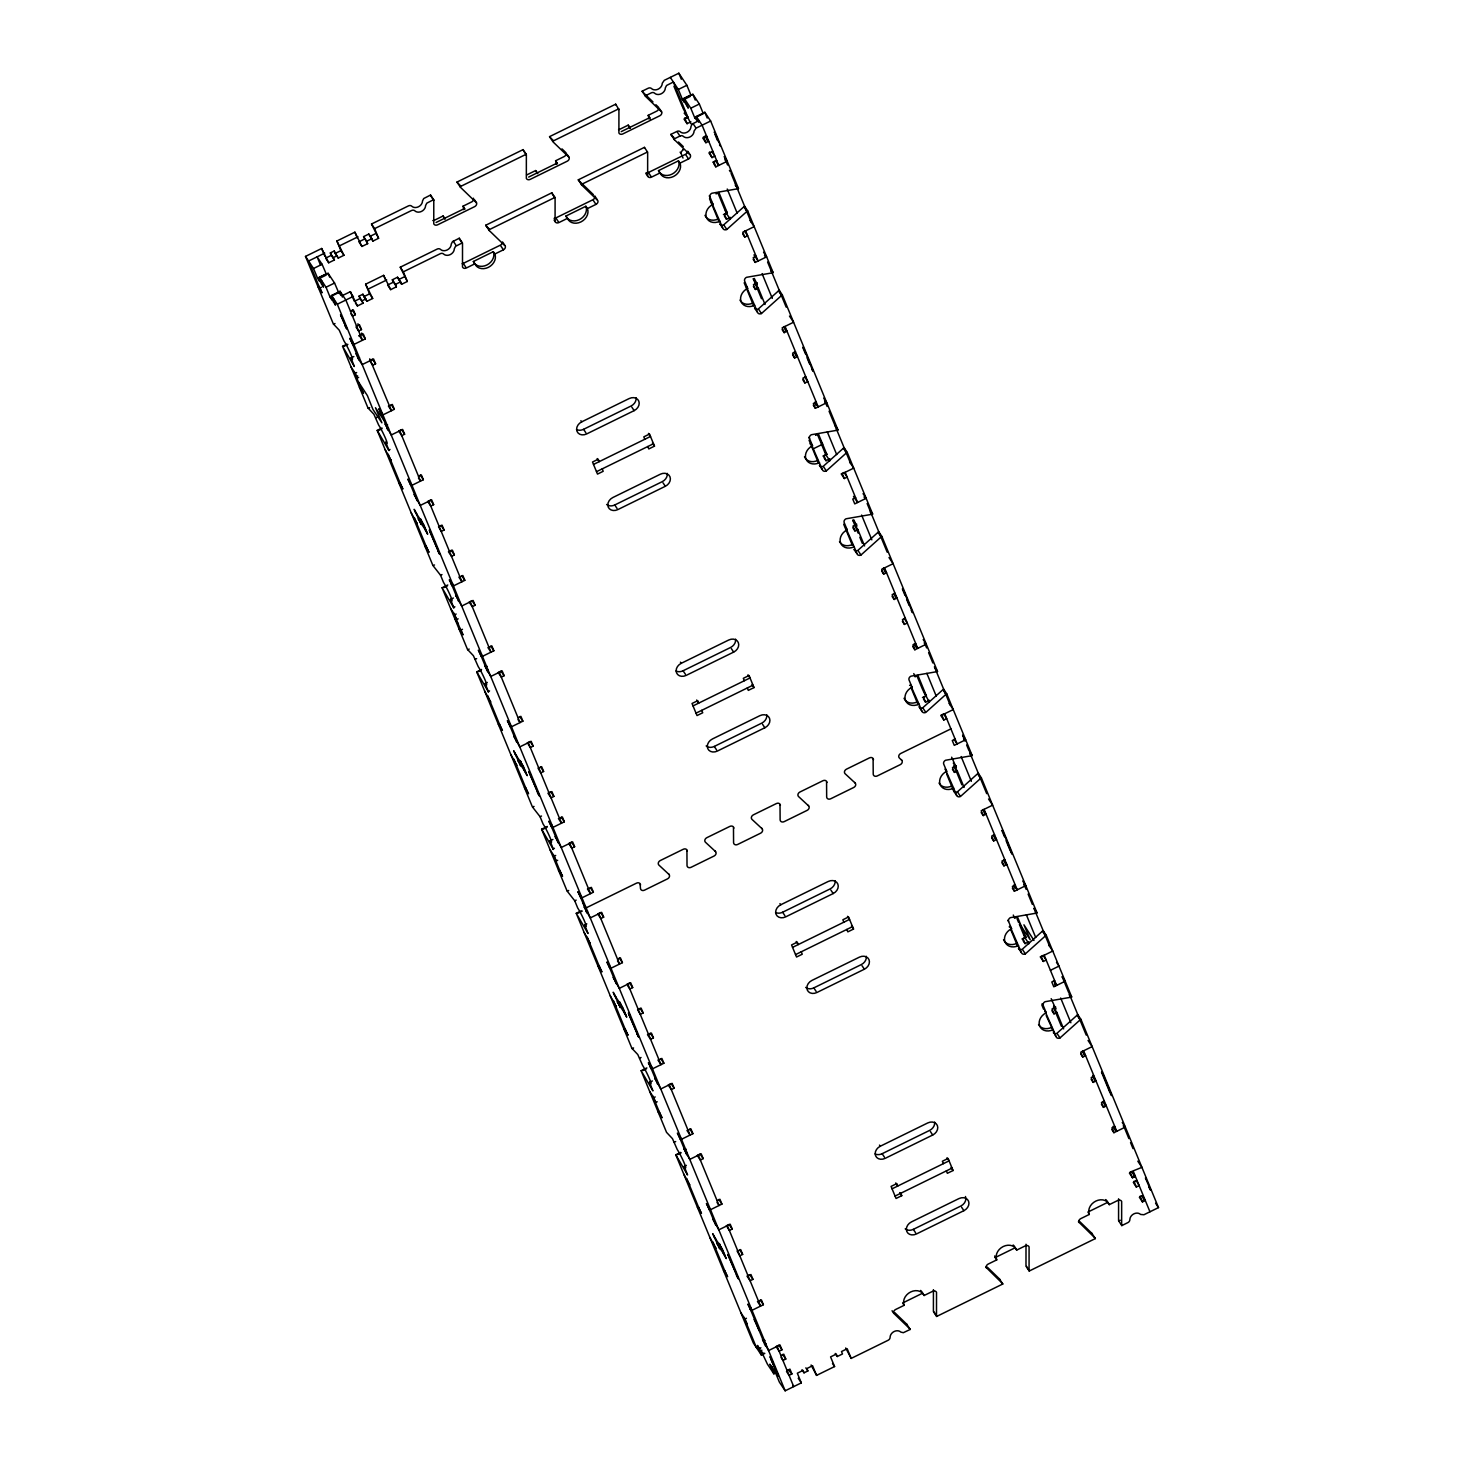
<?xml version="1.0" encoding="UTF-8"?>
<svg xmlns="http://www.w3.org/2000/svg" width="1464" height="1464" viewBox="0 0 1464 1464"><rect width="100%" height="100%" fill="white"/><g stroke="black" fill="none" stroke-linecap="round" stroke-linejoin="round"><path stroke-width="1.5" d="M359.394 242.603L361.956 246.446L367.665 243.665L363.584 236.619L368.818 234.057L372.881 241.084L378.59 238.303L371.527 224.01L408.401 205.912A3.184 2.599 -33.6 0 1 411.75 206.204A6.368 5.197 -33.6 0 0 418.466 206.79A6.368 5.197 -33.6 0 0 422.51 200.934L423.737 198.518L430.544 195.041L433.618 199.671A3.184 2.599 -33.6 0 1 433.783 200.422L433.765 223.791A3.184 2.599 -33.6 0 0 437.608 224.815L474.665 206.625A3.184 2.599 -33.6 0 0 476.514 202.819L474.464 199.726M699.023 120.579L692.216 124.037L690.99 126.453A6.368 5.197 -33.6 0 1 686.927 132.309A6.368 5.197 -33.6 0 1 680.229 131.742A3.184 2.599 -33.6 0 0 676.88 131.449L670.878 134.395L674.355 139.647L690.386 155.147A3.184 2.599 -33.6 0 1 688.538 158.954L679.991 163.145A11.163 9.077 -33.6 0 1 673.495 176.504A11.163 9.077 -33.6 0 1 660.044 172.935L651.48 177.144A3.184 2.599 -33.6 0 1 647.637 176.119L647.655 152.75A3.184 2.599 -33.6 0 0 647.491 152L644.416 147.37L578.298 179.816L581.775 185.086L597.824 200.568A3.184 2.599 -33.6 0 1 595.958 204.393L587.412 208.583A11.163 9.077 -33.6 0 1 580.915 221.924A11.163 9.077 -33.6 0 1 567.465 218.374L558.919 222.565A3.184 2.599 -33.6 0 1 555.076 221.558L555.094 198.189A3.184 2.599 -33.6 0 0 554.929 197.439L551.837 192.809L485.719 225.255L489.214 230.507L505.245 246.007A3.184 2.599 -33.6 0 1 503.396 249.813L494.832 254.004A11.163 9.077 -33.6 0 1 488.354 267.363A11.163 9.077 -33.6 0 1 474.885 263.795L466.339 268.003A3.184 2.599 -33.6 0 1 462.496 266.979L462.514 243.61A3.184 2.599 -33.6 0 0 462.35 242.859L459.275 238.229L452.468 241.706L451.241 244.104A6.368 5.197 -33.6 0 1 447.197 249.96A6.368 5.197 -33.6 0 1 440.481 249.392A3.184 2.599 -33.6 0 0 437.132 249.1L400.258 267.198L407.321 281.472L401.612 284.272L397.531 277.227L392.315 279.807L396.396 286.834L390.687 289.634L387.612 285.004L393.304 282.223M460.611 185.8L457.409 182.689A3.203 2.599 -33.6 0 1 456.988 182.067L523.106 149.621L526.198 154.251A3.184 2.599 -33.6 0 1 526.363 155.001L526.345 178.37A3.184 2.599 -33.6 0 0 530.188 179.377L567.227 161.205A3.184 2.599 -33.6 0 0 569.093 157.38L567.044 154.306M618.924 109.562L615.685 104.182L549.567 136.628L552.642 141.258L618.76 108.812A3.184 2.599 -33.6 0 1 618.924 109.562L618.906 132.931A3.184 2.599 -33.6 0 0 622.749 133.956L659.807 115.766A3.184 2.599 -33.6 0 0 661.655 111.959L659.605 108.867M933.428 1289.656L933.41 1311.085A3.203 2.599 -33.6 0 0 933.574 1311.836L936.667 1316.447L1002.785 1284.001A3.184 2.599 -33.6 0 0 1002.364 1283.379L985.821 1267.11M936.667 1316.447A3.203 2.599 -33.6 0 1 936.503 1315.715L936.521 1292.328A3.184 2.599 -33.6 0 0 932.659 1291.321L924.113 1295.512A11.163 9.077 -33.6 0 0 910.663 1291.962A11.163 9.077 -33.6 0 0 904.166 1305.302L895.62 1309.493A3.184 2.599 -33.6 0 0 893.772 1313.318L909.803 1328.8A3.184 2.599 -33.6 0 1 910.205 1329.44L903.325 1332.697L900.836 1332.094A6.368 5.197 -33.6 0 0 894.138 1331.508A6.368 5.197 -33.6 0 0 890.094 1337.364A3.184 2.599 -33.6 0 1 888.081 1340.292L851.188 1358.409L845.716 1347.978M1026.008 1244.235L1025.989 1265.646A3.203 2.599 -33.6 0 0 1026.154 1266.397L1029.229 1271.026L1095.346 1238.581A3.184 2.599 -33.6 0 0 1094.944 1237.94L1078.401 1221.69M1029.229 1271.026A3.203 2.599 -33.6 0 1 1029.064 1270.276L1029.082 1246.907A3.184 2.599 -33.6 0 0 1025.239 1245.882L1016.693 1250.091A11.163 9.077 -33.6 0 0 1003.224 1246.523A11.163 9.077 -33.6 0 0 996.746 1259.882L988.2 1264.072A3.184 2.599 -33.6 0 0 986.333 1267.879M1118.588 1198.796L1118.569 1220.226A3.203 2.599 -33.6 0 0 1118.734 1220.976L1121.808 1225.606L1127.811 1222.641A3.184 2.599 -33.6 0 0 1129.696 1220.555L1130.116 1218.048A6.368 5.197 -33.6 0 1 1134.765 1213.491A6.368 5.197 -33.6 0 1 1140.584 1214.443L1143.933 1214.736L1158.5 1207.599L1080.926 1019.365L1077.833 1014.753A3.184 2.599 -33.6 0 0 1077.065 1015.247L1056.935 1033.31A3.184 2.599 -33.6 0 1 1053.33 1032.706M668.591 873.843L668.975 874.411A3.184 2.599 -33.6 0 1 667.529 878.858L644.489 890.167A3.184 2.599 -33.6 0 1 640.482 888.41L640.152 884.494M715.146 851.005L715.53 851.572A3.184 2.599 -33.6 0 1 714.084 856.019L691.045 867.328A3.184 2.599 -33.6 0 1 687.019 865.553L686.927 850.438M761.683 828.148L762.067 828.734A3.184 2.599 -33.6 0 1 760.621 833.181L737.582 844.49A3.184 2.599 -33.6 0 1 733.574 842.715L733.482 827.599M808.238 805.31L808.622 805.895A3.184 2.599 -33.6 0 1 807.176 810.342L784.137 821.652A3.184 2.599 -33.6 0 1 780.129 819.877L780.019 804.743M854.793 782.471L855.177 783.039A3.184 2.599 -33.6 0 1 853.713 787.486L830.674 798.795A3.184 2.599 -33.6 0 1 826.666 797.038L826.574 781.904M901.33 759.633L901.714 760.2A3.184 2.599 -33.6 0 1 900.269 764.647L877.229 775.957A3.184 2.599 -33.6 0 1 873.221 774.182L873.111 759.066M754.747 308.318A3.184 2.599 -33.6 0 0 758.37 308.922L778.5 290.86A3.184 2.599 -33.6 0 1 779.269 290.366L782.343 294.978A3.184 2.599 -33.6 0 0 781.575 295.49L761.445 313.534A3.184 2.599 -33.6 0 1 757.602 312.527L754.619 305.281A11.163 9.077 -33.6 0 1 741.15 301.73A11.163 9.077 -33.6 0 1 747.647 288.39L744.664 281.143A3.184 2.599 -33.6 0 1 746.512 277.318L772.26 272.871A3.203 2.599 -33.6 0 0 773.12 272.578L747.701 210.907L744.627 206.296A3.184 2.599 -33.6 0 0 743.84 206.79L723.71 224.852A3.184 2.599 -33.6 0 1 720.874 224.925M712.327 204.1L722.942 228.457A3.184 2.599 -33.6 0 0 726.803 229.464L746.933 211.42A3.184 2.599 -33.6 0 1 747.701 210.907M854.281 549.787A3.184 2.599 -33.6 0 0 857.886 550.373L878.016 532.329A3.184 2.599 -33.6 0 1 878.803 531.816L881.877 536.446A3.184 2.599 -33.6 0 0 881.108 536.959L860.978 555.002A3.184 2.599 -33.6 0 1 857.117 553.996L854.134 546.749A11.163 9.077 -33.6 0 1 840.684 543.181A11.163 9.077 -33.6 0 1 847.18 529.84L844.179 522.593A3.184 2.599 -33.6 0 1 846.046 518.787L871.775 514.34A3.203 2.599 -33.6 0 0 872.636 514.029L847.217 452.376L844.142 447.746A3.184 2.599 -33.6 0 0 843.374 448.258L823.244 466.302A3.184 2.599 -33.6 0 1 819.401 465.296L822.091 469.34M811.843 445.568L822.475 469.926A3.184 2.599 -33.6 0 0 826.318 470.932L846.448 452.87A3.184 2.599 -33.6 0 1 847.217 452.376M918.916 706.746A3.184 2.599 -33.6 0 0 922.759 707.771L942.889 689.709A3.203 2.617 -33.6 0 1 943.676 689.215L946.751 693.845L972.151 755.497A3.203 2.617 -33.6 0 1 971.309 755.79L945.561 760.255A3.184 2.599 -33.6 0 0 943.713 764.062L946.696 771.308A11.163 9.077 -33.6 0 0 940.199 784.649A11.163 9.077 -33.6 0 0 953.668 788.199L956.651 795.446A3.184 2.599 -33.6 0 0 960.494 796.471L980.624 778.409A3.184 2.599 -33.6 0 1 981.392 777.915L978.318 773.285A3.184 2.599 -33.6 0 0 977.549 773.779L957.419 791.841A3.184 2.599 -33.6 0 1 953.796 791.237M946.751 693.845A3.203 2.617 -33.6 0 0 945.964 694.339L925.834 712.401A3.184 2.599 -33.6 0 1 921.991 711.376L920.069 708.485M1080.926 1019.365A3.184 2.599 -33.6 0 0 1080.139 1019.877L1060.009 1037.921A3.184 2.599 -33.6 0 1 1056.166 1036.915L1053.183 1029.668A11.163 9.077 -33.6 0 1 1039.733 1026.118A11.163 9.077 -33.6 0 1 1046.211 1012.759L1043.228 1005.53A3.184 2.599 -33.6 0 1 1045.095 1001.705L1070.824 997.259A3.203 2.599 -33.6 0 0 1071.685 996.966L1046.266 935.295L1043.191 930.683A3.184 2.599 -33.6 0 0 1042.423 931.177L1022.293 949.239A3.184 2.599 -33.6 0 1 1018.45 948.215L1021.14 952.259M1009.154 926.858A11.163 9.077 -33.6 0 1 1010.032 926.383L1021.524 952.844A3.184 2.599 -33.6 0 0 1025.367 953.851L1045.497 935.807A3.184 2.599 -33.6 0 1 1046.266 935.295M463.612 209.645A11.163 9.077 -33.6 0 0 463.027 206.204L472.085 201.703A3.184 2.599 -33.6 0 0 473.439 198.189M382.012 428.019L377.2 430.379L389.003 450.583L385.654 442.018A11.163 1.043 63.9 0 0 385.764 438.962A11.163 1.043 63.9 0 0 378.682 425.127L373.887 414.239L367.976 407.962L342.558 346.309L354.343 366.512L350.994 357.948A11.163 1.043 63.9 0 0 351.104 354.892A11.163 1.043 63.9 0 0 344.04 341.057L339.227 330.169L333.316 323.892L305.5 256.401L321.659 248.477L328.705 262.77L334.414 259.97L330.333 252.924L334.176 251.039L338.257 258.085L343.948 255.285L336.885 241.011L354.892 232.172L361.956 246.446M652.962 101.913L642.55 91.848A3.203 2.599 -33.6 0 1 642.147 91.207L648.149 88.261A3.184 2.599 -33.6 0 1 651.498 88.554A6.368 5.197 -33.6 0 0 658.196 89.139A6.368 5.197 -33.6 0 0 662.259 83.265L664.272 80.337L678.838 73.2L686.872 85.278L690.862 94.94L682.297 99.131L678.326 89.469L670.292 77.391M324.733 253.107L308.575 261.031L321.019 291.226M339.977 245.623L357.985 236.802M371.527 224.01L374.601 228.64L411.494 210.542A3.184 2.599 -33.6 0 1 414.843 210.834A6.368 5.197 -33.6 0 0 421.541 211.402A6.368 5.197 -33.6 0 0 425.585 205.546L426.811 203.148L433.618 199.671M456.988 182.067L460.08 186.697L526.198 154.251M642.147 91.207L645.221 95.837L651.224 92.891A3.184 2.599 -33.6 0 1 654.573 93.184A6.368 5.197 -33.6 0 0 661.289 93.751A6.368 5.197 -33.6 0 0 665.333 87.895L666.559 85.479L673.367 82.021L687.952 117.431L684.603 118.072M334.414 259.97L331.34 255.34L325.63 258.14L328.705 262.77M334.176 251.039L335.165 253.455L340.874 250.655L343.948 255.285M358.881 241.835L364.573 239.035M369.806 236.473L375.498 233.673M333.408 257.554L337.251 255.669M363.584 236.619L366.659 241.249L371.893 238.669L372.881 241.084M305.5 256.401L313.534 268.498L322.08 264.289L326.582 274.72M678.326 89.469L686.872 85.278M445.056 218.758A11.163 9.077 -33.6 0 1 443.08 215.995L434.534 220.186A3.184 2.599 -33.6 0 1 432.813 220.552M537.636 173.319A11.163 9.077 -33.6 0 1 535.659 170.556L527.113 174.747A3.184 2.599 -33.6 0 1 526.564 174.966M556.192 164.224A11.163 9.077 -33.6 0 0 555.606 160.766L564.152 156.575A3.184 2.599 -33.6 0 0 566.001 152.768L561.993 148.889M630.215 127.899A11.163 9.077 -33.6 0 1 628.221 125.135L619.675 129.326A3.184 2.599 -33.6 0 1 618.558 129.674M648.753 118.785A11.163 9.077 -33.6 0 0 648.186 115.345L656.732 111.136A3.184 2.599 -33.6 0 0 658.708 107.787M313.534 268.498L317.523 278.142L326.069 273.951M325.703 275.323L318.585 278.819L323.507 287.145L319.518 277.483L328.082 273.292L334.561 283.046L339.044 293.459M684.31 98.472L692.856 94.282L699.334 104.017L703.324 113.68L694.778 117.87L690.788 108.226L684.31 98.472L688.281 108.135L683.359 99.808L690.203 96.441M436.071 222.491L464.564 208.51A11.163 9.077 -33.6 0 1 464.838 209.297M528.65 177.071L557.144 163.09A11.163 9.077 -33.6 0 1 557.418 163.858M621.212 131.632L649.723 117.651L648.186 115.345M320.451 281.655L321.879 280.942M321.458 284.053L322.885 283.357M319.024 286.395L320.049 287.932L321.476 287.237M319.518 277.483L326.014 287.237L334.561 283.046M690.788 108.226L699.334 104.017M684.164 113.167L687.952 117.431M687.824 117.175L684.017 119.041L687.092 123.671L690.898 121.805M332.474 296.863L331.047 297.558L335.476 305.134L331.505 295.49L340.051 291.281L345.852 300.029L362.45 340.27L359.375 335.64M698.676 122.262L696.278 116.461L704.824 112.271L710.644 121.018L738.46 188.508A3.203 2.599 -33.6 0 1 737.6 188.801L711.87 193.248A3.184 2.599 -33.6 0 0 710.003 197.073L713.005 204.301A11.163 9.077 -33.6 0 0 706.508 217.66A11.163 9.077 -33.6 0 0 719.959 221.21M326.014 287.237L329.986 296.899L338.532 292.69M332.438 299.644L333.847 298.949M342.777 295.399L350.39 291.665L357.436 305.958L363.145 303.158L359.064 296.112L362.907 294.227L366.988 301.273L372.68 298.473L365.616 284.199L383.623 275.36L390.687 289.634M333.426 302.06L334.853 301.364M331.505 295.49L337.306 304.219L353.465 296.295M368.708 288.811L386.716 279.972M400.258 267.198L403.332 271.828L440.225 253.73A3.184 2.599 -33.6 0 1 443.574 254.004A6.368 5.197 -33.6 0 0 450.272 254.59A6.368 5.197 -33.6 0 0 454.316 248.734L455.542 246.318L462.35 242.859M554.929 197.439L488.811 229.885A3.203 2.599 -33.6 0 0 489.214 230.507M647.491 152L581.373 184.446A3.203 2.599 -33.6 0 0 581.775 185.086M710.644 121.018L696.077 128.155L694.064 131.083A6.368 5.197 -33.6 0 1 690.02 136.939A6.368 5.197 -33.6 0 1 683.304 136.353A3.184 2.599 -33.6 0 0 679.955 136.06L673.952 139.025A3.203 2.599 -33.6 0 0 674.355 139.647M363.145 303.158L360.071 298.528L354.361 301.328L350.39 291.665M362.907 294.227L363.896 296.643L369.605 293.843L372.68 298.473M398.537 279.642L404.229 276.861M362.139 300.742L365.982 298.857M392.315 279.807L395.39 284.419L400.624 281.857L401.612 284.272M702.793 138.074L706.6 136.207M350.5 311.301L353.355 309.892L355.349 314.723L352.495 316.114L350.957 313.808M703.379 137.104L706.746 136.481L706.234 135.713M333.572 324.239L335 323.544M703.306 138.842L705.886 142.703L708.722 141.313L707.185 138.989M462.148 263.721A3.184 2.599 -33.6 0 0 463.265 263.374L500.304 245.183A3.184 2.599 -33.6 0 0 502.335 242.365M554.106 218.319A3.184 2.599 -33.6 0 0 555.844 217.935L592.883 199.763A3.184 2.599 -33.6 0 0 594.732 195.938L597.312 199.799M646.1 172.789A3.184 2.599 -33.6 0 0 648.406 172.514L685.463 154.324A3.184 2.599 -33.6 0 0 687.476 151.506M474.885 263.795L473.348 261.489L493.295 251.698L494.832 254.004M567.465 218.374L565.928 216.05L585.875 206.259L587.412 208.583M660.044 172.935L658.489 170.629L678.454 160.839L679.991 163.145M356.264 326.033L359.485 324.788L361.48 329.62L358.625 331.01L356.063 327.149M712.877 151.359L708.942 152.97L712.016 157.6L714.871 156.19L711.779 151.561M358.79 335.915L362.212 334.25L365.305 338.879L353.904 344.461L349.786 338.294L352.806 344.662L354.233 343.967M712.748 162.23L716.555 160.363M365.305 338.879L363.31 334.048L359.943 334.67M716.683 160.619L713.846 162.028L715.823 166.841L727.224 161.26L724.149 156.63M342.558 346.309L346.84 344.223M344.315 346.163L347.883 344.406M351.781 343.125L353.208 342.43M350.994 357.948L353.849 356.557M357.125 355.13L356.1 353.593L358.094 358.424L359.503 357.71M716.042 193.889L718.897 192.498L727.352 213.012L724.497 214.421L726.492 219.252L730.298 217.386M351.122 367.08L355.221 373.247L356.649 372.551M375.589 363.822L372.734 365.213L369.66 360.602L372.497 359.192L375.589 363.822L373.595 358.991L362.194 364.591L358.094 358.424M357.619 375.827L356.191 376.541L357.216 378.078L358.643 377.383M723.417 214.622L727.224 212.756M368.214 408.31L369.642 407.614M389.479 405.876L392.334 404.467L394.328 409.298L382.928 414.898L378.828 408.731L381.83 415.099M375.699 417.88L377.126 417.185M742.724 233.984L744.773 237.077L747.628 235.686L744.554 231.056M387.576 424.853L386.148 425.548L385.123 424.011L391.217 435.009L402.618 429.428L404.613 434.241L401.758 435.65L398.684 431.02L401.539 429.629L404.613 434.241M378.975 430.233L381.811 428.824M387.118 428.842L388.546 428.147M756.083 256.2L753.228 257.591L755.223 262.422L766.624 256.841L763.549 252.211M388.601 450.143L390.028 449.448M757.254 282.772L753.448 284.638L755.442 289.469L758.297 288.079L765.05 304.494M418.503 476.294L421.358 474.903L423.352 479.716L411.951 485.316L407.852 479.149L410.872 485.517M581.666 421.87L629.172 398.556A7.979 6.478 -33.6 0 1 638.78 401.099A7.979 6.478 -33.6 0 1 634.15 410.634L586.643 433.948A7.979 6.478 -33.6 0 1 577.036 431.404A7.979 6.478 -33.6 0 1 581.666 421.87L580.897 420.717M576.56 429.538A7.979 6.478 -33.6 0 0 583.569 429.318L631.076 406.004A7.979 6.478 -33.6 0 0 636.053 397.696M433.637 504.677L430.782 506.068L427.708 501.438L430.562 500.048L433.637 504.677L431.642 499.846L420.241 505.446L414.147 494.448L415.172 495.985M782.124 329.565L784.173 332.657L787.028 331.248L783.935 326.637L785.637 330.736M439.255 526.601L442.091 525.192L444.086 530.023L441.231 531.432L438.523 526.692M795.483 351.781L792.628 353.172L794.623 358.003L797.477 356.612L794.952 352.257M593.506 464.436L650.51 436.473L648.461 433.381M596.489 471.683L653.493 443.72M644.801 439.273L643.812 436.858L649.504 434.058L654.481 446.136L648.79 448.936L647.783 446.52M449.521 551.544L452.376 550.153L454.371 554.984L451.516 556.375L448.442 551.745L451.296 550.354L454.371 554.984M805.767 376.724L802.913 378.133L804.907 382.964L807.762 381.555L804.669 376.925M377.2 430.379L432.85 565.36L434.515 564.994M481.546 669.487L476.733 671.848L488.519 692.051L485.17 683.487A11.163 1.043 63.9 0 0 485.279 680.431A11.163 1.043 63.9 0 0 478.197 666.577L473.403 655.707L467.492 649.43L442.073 587.778L453.877 607.981L450.528 599.417A11.163 1.043 63.9 0 0 450.638 596.36A11.163 1.043 63.9 0 0 443.555 582.507L440.572 575.261L442 574.565M459.989 576.908L462.825 575.498L464.82 580.33L453.419 585.929L449.32 579.762L452.339 586.131M816.217 402.088L813.362 403.478L815.357 408.31L826.757 402.71L823.683 398.098M442.073 587.778L447.783 584.978M443.848 587.613L447.398 585.875M451.315 584.593L452.724 583.88M606.627 504.476A7.979 6.478 -33.6 0 0 614.752 504.97L662.259 481.656A7.979 6.478 -33.6 0 0 667.236 473.366M665.333 486.286L617.826 509.6A7.979 6.478 -33.6 0 1 608.219 507.056A7.979 6.478 -33.6 0 1 612.849 497.522L660.356 474.208A7.979 6.478 -33.6 0 1 669.963 476.752A7.979 6.478 -33.6 0 1 665.333 486.286L663.027 482.827M450.528 599.417L453.364 598.007M453.474 607.523L454.901 606.828M815.576 435.357L818.413 433.948L826.886 454.481L824.031 455.871L826.025 460.703L829.813 458.836M450.638 608.548L454.737 614.715L456.164 614.02M475.105 605.291L472.25 606.682L469.175 602.052L472.03 600.661L475.105 605.291L473.11 600.46L461.709 606.041L455.615 595.043L456.64 596.598M455.707 617.991L456.731 619.547L458.159 618.833M812.612 449.137L822.64 444.214L820.59 441.14M460.025 628.459L461.05 629.996L462.478 629.3M822.933 456.073L826.739 454.206M467.748 649.778L469.175 649.064M489.013 647.326L491.849 645.935L493.844 650.766L482.443 656.348L478.344 650.181L481.363 656.549M475.214 659.331L476.642 658.635M844.307 478.545L847.144 477.136L844.069 472.506L841.214 473.915L844.307 478.545L842.312 473.714L853.713 468.114L849.596 461.947M487.091 666.321L485.682 667.017L484.639 665.48L490.751 676.478L502.134 670.878L504.128 675.709L501.274 677.1L498.199 672.488L501.054 671.079L504.128 675.709M478.49 671.683L481.345 670.292M486.634 670.311L488.061 669.615M855.617 497.668L852.762 499.059L854.756 503.891L866.157 498.291L863.065 493.661M485.17 683.487L487.311 682.444M488.134 691.594L489.562 690.898M856.769 524.24L852.981 526.107L854.958 530.938L857.812 529.529L864.583 545.944M518.036 717.763L520.891 716.354L522.868 721.185L511.485 726.784L507.368 720.617L510.387 726.986M681.199 663.338L728.688 640.024A7.979 6.478 -33.6 0 1 738.313 642.568A7.979 6.478 -33.6 0 1 733.665 652.102L686.177 675.398A7.979 6.478 -33.6 0 1 676.551 672.854A7.979 6.478 -33.6 0 1 681.199 663.338L680.431 662.167M527.223 742.907L530.078 741.516L533.152 746.128L530.316 747.537L528.266 744.444M676.075 671.006A7.979 6.478 -33.6 0 0 683.084 670.768L730.591 647.472A7.979 6.478 -33.6 0 0 735.568 639.164M881.639 571.033L883.689 574.108L886.543 572.717L883.469 568.087L885.153 572.186M538.77 768.051L541.625 766.66L543.601 771.491L540.765 772.882L538.038 768.161M894.998 593.249L892.162 594.64L894.138 599.471L896.993 598.062L894.486 593.725M693.039 705.904L750.026 677.942L747.976 674.849M696.022 713.151L753.008 685.17M744.334 680.723L743.328 678.308L749.037 675.526L754.015 687.586L748.305 690.386L747.317 687.97M549.055 793.012L551.91 791.603L553.886 796.434L551.05 797.843L547.957 793.213L550.812 791.823L553.886 796.434M905.283 618.192L902.446 619.583L904.423 624.414L907.277 623.024L904.203 618.394M476.733 671.848L532.365 806.829L534.049 806.463M547.298 826.446L541.607 829.228L553.392 849.449L550.043 840.867A11.163 1.043 63.9 0 0 550.153 837.829A11.163 1.043 63.9 0 0 543.071 823.976L540.088 816.729L541.515 816.034M559.504 818.358L562.359 816.967L564.335 821.798L552.953 827.398L548.835 821.212L551.855 827.599M915.732 643.538L912.896 644.947L914.872 649.778L926.273 644.178L923.198 639.548M543.364 829.082L546.932 827.325M550.83 826.044L552.257 825.348M706.16 745.945A7.979 6.478 -33.6 0 0 714.267 746.439L761.774 723.125A7.979 6.478 -33.6 0 0 766.752 714.816M764.849 727.754L717.36 751.069A7.979 6.478 -33.6 0 1 707.734 748.525A7.979 6.478 -33.6 0 1 712.382 738.991L759.871 715.676A7.979 6.478 -33.6 0 1 769.497 718.22A7.979 6.478 -33.6 0 1 764.849 727.754L762.543 724.277M550.043 840.867L552.898 839.476M553.008 848.992L554.417 848.297M550.171 849.998L554.27 856.166L555.698 855.47M574.62 846.741L571.784 848.15L568.691 843.52L571.546 842.111L574.62 846.741L572.644 841.91L561.243 847.51L555.149 836.511L556.174 838.048M555.24 859.46L556.265 860.997L557.674 860.301M922.466 697.541L926.255 695.674M913.774 673.586L915.092 676.807L917.946 675.416L926.401 695.931L923.546 697.34L925.541 702.171L929.347 700.304M541.607 829.228L567.026 890.899L568.691 890.533M588.528 888.794L591.383 887.385L593.378 892.217L581.977 897.816L577.859 891.649L580.879 898.018M680.595 1152.406L675.782 1154.767L687.568 1174.97L684.219 1166.405A11.163 1.043 63.9 0 0 684.328 1163.349A11.163 1.043 63.9 0 0 677.246 1149.514L672.452 1138.626L666.541 1132.349L641.122 1070.696L652.926 1090.9L649.577 1082.335A11.163 1.043 63.9 0 0 649.668 1079.279A11.163 1.043 63.9 0 0 642.605 1065.426L637.792 1054.556L631.881 1048.279L576.249 913.316L588.052 933.52L584.703 924.937A11.163 1.043 63.9 0 0 584.813 921.899A11.163 1.043 63.9 0 0 577.731 908.046L574.748 900.799L576.176 900.104M943.822 719.995L946.677 718.604L943.603 713.975L940.748 715.365L943.822 719.995L941.828 715.164L953.229 709.582L949.13 703.415M668.975 874.411L658.818 865.004A3.184 2.599 -33.6 0 1 660.264 860.558L683.304 849.248A3.184 2.599 -33.6 0 1 687.311 851.005M715.53 851.572L705.355 842.148A3.184 2.599 -33.6 0 1 706.801 837.701L729.841 826.41A3.184 2.599 -33.6 0 1 733.867 828.167M762.067 828.734L751.91 819.309A3.184 2.599 -33.6 0 1 753.356 814.862L776.396 803.553A3.184 2.599 -33.6 0 1 780.404 805.328M808.622 805.895L798.466 796.471A3.184 2.599 -33.6 0 1 799.911 792.024L822.951 780.715A3.184 2.599 -33.6 0 1 826.959 782.49M855.177 783.039L845.003 773.633A3.184 2.599 -33.6 0 1 846.448 769.186L869.488 757.876A3.184 2.599 -33.6 0 1 873.496 759.633M640.537 885.079A3.184 2.599 -33.6 0 0 636.529 883.14L586.112 907.881L583.038 903.251M901.714 760.2L899.39 758.041A3.184 2.599 -33.6 0 1 900.726 753.484L950.905 728.871M586.625 907.79L585.197 908.485L584.173 906.93L590.267 917.928L601.667 912.347L603.662 917.178L600.807 918.568L597.733 913.939L600.569 912.548L603.662 917.178M576.249 913.316L581.062 910.956M578.024 913.152L582.288 911.047M586.167 911.761L587.595 911.066M955.132 739.119L952.277 740.528L954.272 745.359L965.673 739.759L962.598 735.129L965.032 741.04M584.703 924.937L586.826 923.894M956.303 765.69L952.497 767.557L954.491 772.388L957.328 770.997L964.099 787.412M617.552 959.213L620.407 957.822L622.401 962.653L611 968.235L606.901 962.068L609.921 968.436M780.715 904.789L828.221 881.474A7.979 6.478 -33.6 0 1 837.829 884.018A7.979 6.478 -33.6 0 1 833.199 893.552L785.692 916.867A7.979 6.478 -33.6 0 1 776.085 914.323A7.979 6.478 -33.6 0 1 780.715 904.789L779.946 903.636M626.757 984.375L629.612 982.966L632.686 987.596L629.831 989.005L627.782 985.913M775.591 912.475A7.979 6.478 -33.6 0 0 782.618 912.237L830.106 888.923A7.979 6.478 -33.6 0 0 835.102 880.633M981.173 812.502L983.222 815.576L986.059 814.185L982.985 809.555L984.686 813.655M638.286 1009.519L641.141 1008.129L643.135 1012.96L640.28 1014.351L637.572 1009.629M994.532 834.7L991.677 836.109L993.672 840.94L996.508 839.531L994.001 835.175M792.555 947.373L849.559 919.392L847.51 916.318M795.538 954.601L852.542 926.639M843.85 922.192L842.861 919.776L848.553 916.976L853.53 929.054L847.839 931.854L846.832 929.439M648.57 1034.481L651.425 1033.072L653.42 1037.903L650.565 1039.294L647.491 1034.682L650.345 1033.273L653.42 1037.903M1004.816 859.661L1001.962 861.052L1003.956 865.883L1006.793 864.492L1003.718 859.862L1005.42 863.961M632.137 1048.627L633.564 1047.931M639.622 1058.197L641.049 1057.484M659.02 1059.826L661.874 1058.435L663.869 1063.248L652.468 1068.848L648.369 1062.681L651.389 1069.049M1015.266 885.006L1012.411 886.415L1014.406 891.228L1025.806 885.647L1022.714 881.017M641.122 1070.696L646.832 1067.897M642.879 1070.55L646.447 1068.793M650.345 1067.512L651.773 1066.817M805.676 987.395A7.979 6.478 -33.6 0 0 813.801 987.889L861.289 964.593A7.979 6.478 -33.6 0 0 866.285 956.285M864.382 969.205L816.875 992.519A7.979 6.478 -33.6 0 1 807.268 989.975A7.979 6.478 -33.6 0 1 811.898 980.441L859.405 957.145A7.979 6.478 -33.6 0 1 869.012 959.689A7.979 6.478 -33.6 0 1 864.382 969.205L862.058 965.746M649.577 1082.335L652.413 1080.944M649.687 1091.467L653.786 1097.634L655.213 1096.939M674.154 1088.209L671.299 1089.6L668.225 1084.97L671.079 1083.58L674.154 1088.209L672.159 1083.378L660.758 1088.978L654.664 1077.98L655.689 1079.517M654.756 1100.928L655.781 1102.465L657.208 1101.77M1021.982 939.01L1025.788 937.143M1013.289 915.055L1014.607 918.276L1017.462 916.885L1025.916 937.399L1023.08 938.808L1025.074 943.621L1028.863 941.773M688.062 1130.245L690.898 1128.854L692.893 1133.685L681.492 1139.285L677.393 1133.099L680.412 1139.486M674.264 1142.268L675.691 1141.554M1043.338 961.464L1046.193 960.055L1043.118 955.443L1040.264 956.834L1043.338 961.464L1041.361 956.633L1052.762 951.033L1048.645 944.866M686.14 1149.24L684.713 1149.935L683.688 1148.398L689.782 1159.397L701.183 1153.797L703.178 1158.628L700.323 1160.037L697.248 1155.407L700.103 1153.998L703.178 1158.628M1050.42 970.321L1058.966 966.13L1056.496 962.397M677.539 1154.62L681.108 1152.863M685.683 1153.229L687.11 1152.534M1054.647 980.587L1051.811 981.978L1053.787 986.809L1065.188 981.228L1062.114 976.598L1064.548 982.49M684.219 1166.405L686.36 1165.362M1055.819 1007.159L1052.012 1009.025L1054.007 1013.857L1056.862 1012.447L1063.633 1028.881M717.086 1200.681L719.94 1199.272L721.917 1204.103L710.516 1209.703L706.417 1203.536L709.436 1209.905M880.248 1146.257L927.737 1122.943A7.979 6.478 -33.6 0 1 937.344 1125.487A7.979 6.478 -33.6 0 1 932.714 1135.021L885.226 1158.335A7.979 6.478 -33.6 0 1 875.6 1155.791A7.979 6.478 -33.6 0 1 880.248 1146.257L879.48 1145.104M726.272 1225.826L729.127 1224.435L732.201 1229.065L729.365 1230.455L727.297 1227.381M875.124 1153.925A7.979 6.478 -33.6 0 0 882.133 1153.705L929.64 1130.391A7.979 6.478 -33.6 0 0 934.618 1122.083M1080.688 1053.952L1082.738 1057.045L1085.593 1055.636L1082.518 1051.006L1084.202 1055.123M737.819 1250.988L740.674 1249.579L742.651 1254.41L739.814 1255.819L737.087 1251.08M1094.047 1076.168L1091.192 1077.559L1093.187 1082.39L1096.042 1080.999L1092.748 1075.418L1094.614 1080.395M892.07 1188.823L949.075 1160.861L947.025 1157.768M895.071 1196.07L952.058 1168.107M900.763 1193.27L901.751 1195.685L896.059 1198.485L891.082 1186.407L896.792 1183.607L897.78 1186.023L895.73 1182.949M943.383 1163.66L942.377 1161.245L948.086 1158.445L953.064 1170.523L947.354 1173.304L946.366 1170.889M748.104 1275.931L750.959 1274.54L752.935 1279.371L750.099 1280.762L747.006 1276.132L749.861 1274.741L752.935 1279.371M1104.332 1101.111L1101.477 1102.52L1103.472 1107.351L1106.326 1105.942L1103.252 1101.312L1104.936 1105.43M758.553 1301.295L761.408 1299.886L763.385 1304.717L751.984 1310.317L747.884 1304.149L750.904 1310.518M1114.781 1126.475L1111.926 1127.866L1113.921 1132.697L1125.322 1127.097L1122.247 1122.485M749.879 1308.981L751.307 1308.267M905.21 1228.863A7.979 6.478 -33.6 0 0 913.316 1229.357L960.823 1206.043A7.979 6.478 -33.6 0 0 965.453 1196.509M963.898 1210.673L916.409 1233.987A7.979 6.478 -33.6 0 1 906.783 1231.444A7.979 6.478 -33.6 0 1 911.432 1221.909L958.92 1198.595A7.979 6.478 -33.6 0 1 968.528 1201.139A7.979 6.478 -33.6 0 1 963.898 1210.673L961.592 1207.214M740.912 1312.805L745.03 1318.973L746.439 1318.277M764.94 1340.402L763.513 1341.097L762.488 1339.56L768.582 1350.558L779.983 1344.959L781.977 1349.79L779.123 1351.199L776.561 1347.338M764.483 1344.391L765.892 1343.696M764.812 1353.395L761.39 1355.078L757.419 1345.416L759.468 1348.49L760.896 1347.795M759.468 1348.49L760.457 1350.906L761.884 1350.211M776.048 1346.569L778.885 1345.16L781.977 1349.79M1132.276 1171.749L1129.421 1173.14L1132.495 1177.77L1135.35 1176.379L1132.276 1171.749L1134.618 1176.946M760.457 1350.906L762.341 1353.743L763.769 1353.047M1130.007 1172.17L1141.92 1167.339L1137.803 1161.172M1133.246 1182.4L1137.034 1180.533M780.934 1355.609L783.789 1354.218L785.784 1359.05L782.929 1360.44L781.062 1357.384M1133.813 1181.43L1137.18 1180.808M1133.758 1183.168L1136.32 1187.03L1139.175 1185.62L1136.265 1180.588M924.113 1295.512L922.576 1293.206L902.629 1302.997L904.166 1305.302M996.746 1259.882L995.209 1257.558L1015.156 1247.767L1016.693 1250.091M1087.77 1212.137L1107.717 1202.347L1109.273 1204.652L1117.819 1200.462A3.184 2.599 -33.6 0 1 1121.662 1201.486L1121.644 1224.856A3.203 2.599 -33.6 0 0 1121.808 1225.606M777.073 1372.244L773.87 1373.818L769.881 1364.155L771.931 1367.23L773.358 1366.534M771.931 1367.23L772.937 1369.645L774.346 1368.95M1109.273 1204.652A11.163 9.077 -33.6 0 0 1095.804 1201.102A11.163 9.077 -33.6 0 0 1089.308 1214.443L1080.761 1218.634A3.184 2.599 -33.6 0 0 1078.913 1222.458M772.937 1369.645L774.31 1371.731L775.737 1371.036M774.31 1371.731L773.321 1369.316L775.371 1372.409L776.798 1371.695M788.126 1369.664L791.914 1373.946L789.078 1375.336L786.497 1371.475M1142.231 1195.887L1139.376 1197.296L1142.451 1201.926L1145.306 1200.517L1142.231 1195.887L1143.97 1200.114M787.083 1370.505L789.938 1369.114L791.914 1373.946M1139.944 1196.308L1143.311 1195.685M801.979 1369.755L804.029 1372.829L807.872 1370.945L806.884 1368.529L812.575 1365.729L816.564 1375.391L834.572 1366.553L830.582 1356.908L836.273 1354.109L837.28 1356.524L842.495 1353.962L841.507 1351.546L847.198 1348.747L851.188 1358.409M1118.734 1220.976L1120.235 1220.226M775.371 1372.409L779.342 1382.053L785.162 1390.8L801.32 1382.876L797.331 1373.214L803.041 1370.414L804.029 1372.829M782.343 294.978L837.975 429.959A3.203 2.599 -33.6 0 1 837.134 430.27L811.385 434.717A3.184 2.599 -33.6 0 0 809.537 438.523L812.52 445.77A11.163 9.077 -33.6 0 0 806.024 459.11A11.163 9.077 -33.6 0 0 819.492 462.679M921.991 711.376L919.008 704.129A11.163 9.077 -33.6 0 1 905.557 700.579A11.163 9.077 -33.6 0 1 912.035 687.238L909.053 679.991A3.184 2.599 -33.6 0 1 910.919 676.185L936.649 671.72A3.203 2.599 -33.6 0 0 937.509 671.427L881.877 536.446M981.392 777.915L1037.024 912.877A3.203 2.599 -33.6 0 1 1036.164 913.188L1010.434 917.635A3.184 2.599 -33.6 0 0 1008.586 921.46L1011.569 928.688A11.163 9.077 -33.6 0 0 1005.073 942.047A11.163 9.077 -33.6 0 0 1018.541 945.598M655.909 104.749L658.58 107.329M661.655 111.959L645.624 96.459A3.203 2.599 -33.6 0 1 645.221 95.837M673.952 137.598L671.281 135.017A3.203 2.599 -33.6 0 1 670.878 134.395M678.491 141.99L683.304 146.638M553.172 140.361L549.97 137.268A3.203 2.599 -33.6 0 1 549.567 136.628M569.093 157.38L553.044 141.898A3.203 2.599 -33.6 0 1 552.642 141.258M593.396 194.657L578.701 180.456A3.203 2.599 -33.6 0 1 578.298 179.816M476.514 202.819L460.483 187.319A3.203 2.599 -33.6 0 1 460.08 186.697M489.342 228.988L486.121 225.877A3.203 2.599 -33.6 0 1 485.719 225.255M1078.84 1220.738L1091.87 1233.329L1095.346 1238.581M987.267 1267.129L999.29 1278.749L1002.785 1284.001M894.687 1312.568L906.728 1324.188L910.205 1329.44M433.088 565.708L440.572 575.261M532.622 807.158L540.088 816.729M567.263 891.228L574.748 900.799M696.278 116.461L702.098 125.209L718.678 165.45L715.603 160.82M725.119 159.924L726.144 161.461M697.212 120.634L694.778 117.87M682.297 99.131L684.347 102.224L683.359 99.808M729.438 170.373L730.463 171.929M735.386 183.878L738.46 188.508M735.294 185.324L736.063 186.477M736.831 187.648L737.6 188.801M693.003 123.525L695.565 127.386M690.971 123.8L682.718 107.586M709.509 152L712.016 157.6M743.84 206.79L746.164 210.267M713.609 163.511L715.823 166.841M750.08 220.478L754.18 226.645L742.779 232.245L744.773 237.077M764.519 255.486L765.544 257.042M770.796 269.102L773.12 272.578M770.723 270.565L772.26 272.871M677.393 132.218L679.955 136.06M687.824 151.286L689.873 154.379M725.302 209.938L727.352 213.012M778.5 290.86L780.806 294.337M730.371 219.38L726.272 213.213L717.982 193.102M753.978 254.864L758.077 261.031L745.634 230.855M682.755 149.493L683.139 150.06A3.184 2.599 -33.6 0 0 681.272 153.885L683.011 158.057M685.976 155.093L688.538 158.954M724.442 216.16L726.492 219.252M753.173 259.348L755.223 262.422M789.48 316.059L793.579 322.226L782.179 327.826L784.173 332.657M680.12 152.146L680.888 153.299M709.235 195.901L710.003 197.073M713.005 204.301L711.449 201.995A11.163 9.077 -33.6 0 0 710.571 202.471M724.094 225.419L726.803 229.464M722.557 227.872L719.867 223.827A3.184 2.599 -33.6 0 0 720.434 224.614M754.308 278.416L757.327 284.785L753.228 278.618L761.518 298.729M755.204 283.449L758.297 288.079M753.393 286.377L755.442 289.469M824.635 401.374L825.659 402.911M792.573 354.928L794.623 358.003M747.647 288.39L746.109 286.066L754.619 305.281M758.755 309.49L761.445 313.534M834.901 425.329L837.975 429.959M836.365 429.098L837.134 430.27M802.858 379.871L804.907 382.964M754.527 307.898L757.217 311.942M815.119 402.289L818.211 406.919L785.033 326.417M628.221 125.135L629.776 127.441A11.163 9.077 -33.6 0 0 630.124 128.173M843.374 448.258L845.68 451.717M813.307 405.235L815.357 408.31M648.406 172.514L650.968 176.357M864.034 496.955L865.059 498.492M870.33 510.57L872.636 514.029M645.935 173.557L647.637 176.119M870.238 512.016L871.775 514.34M824.818 451.388L826.886 454.481M878.016 532.329L880.322 535.787M829.887 460.849L825.788 454.682L820.407 441.634M853.494 496.314L857.593 502.5L845.167 472.305M823.957 457.628L826.025 460.703M888.996 557.528L893.095 563.695L881.694 569.295L883.689 574.108M808.769 437.37L809.537 438.523M812.52 445.77L810.983 443.464A11.163 9.077 -33.6 0 0 810.104 443.94M823.628 466.888L826.318 470.932M853.841 519.866L856.843 526.253L852.743 520.068L858.124 533.116M854.738 524.899L857.812 529.529M852.908 527.845L854.958 530.938M924.168 642.842L925.193 644.38M892.088 596.379L894.138 599.471M847.18 529.84L845.625 527.534L854.134 546.749M858.27 550.958L860.978 555.002M934.435 666.797L937.509 671.427M902.373 621.34L904.423 624.414M854.043 549.366L856.733 553.41M914.652 643.757L917.727 648.369L884.549 567.886M943.658 690.862L945.964 694.339M912.822 646.685L914.872 649.778M963.55 738.423L964.593 739.961M969.845 752.02L972.151 755.497M969.754 753.484L970.541 754.637M924.351 692.856L926.401 695.931M978.318 774.95L980.624 778.409M929.42 702.317L922.832 690.111M954.052 739.32L957.127 743.95L944.683 713.773M593.396 200.531L595.958 204.393M923.491 699.078L925.541 702.171M988.529 798.978L992.629 805.163L981.228 810.745L983.222 815.576M912.035 687.238L910.498 684.914A11.163 9.077 -33.6 0 0 909.62 685.39M922.759 707.771L925.449 711.815M911.377 687.037L919.008 704.129M555.606 160.766L557.144 163.09M953.302 763.073L956.376 767.703L951.655 757.199M954.254 766.367L957.328 770.997M952.442 769.314L954.491 772.388M1023.684 884.293L1024.709 885.848M991.622 837.847L993.672 840.94M946.696 771.308L945.158 768.984L953.668 788.199M957.419 791.841L960.11 795.885M1033.95 908.266L1034.719 909.418M1035.487 910.571L1037.024 912.877M1035.396 912.035L1036.164 913.188M1001.907 862.79L1003.956 865.883M953.961 791.402L956.651 795.446M1014.168 885.208L1017.242 889.838L984.082 809.354M523.783 151.14L526.363 155.001M554.582 197.402L552.001 193.559A3.184 2.599 -33.6 0 0 551.837 192.809M1042.423 931.177L1044.729 934.654M535.659 170.556L537.197 172.88A11.163 9.077 -33.6 0 0 537.544 173.612M1012.356 888.154L1014.406 891.228M555.844 217.935L558.406 221.796M1069.379 993.489L1071.685 996.966M554.051 220.003L555.076 221.558M1069.287 994.934L1070.824 997.259M1019.859 924.388L1030.235 939.742L1023.94 924.809L1033.987 940.437M1023.867 934.325L1025.916 937.399M1077.065 1015.247L1079.371 1018.724M1028.936 943.768L1024.837 937.601L1019.401 924.406M1053.568 980.789L1056.642 985.418L1044.198 955.242M1054.538 984.082L1055.562 985.62M1023.007 940.547L1025.074 943.621M1088.045 1040.447L1092.144 1046.614L1080.743 1052.213L1082.738 1057.045M1007.818 920.289L1008.586 921.46M1010.032 926.383L1011.569 928.688M1022.677 949.807L1025.367 953.851M1053.842 1006.079L1055.892 1009.172L1051.17 998.668M1053.787 1007.836L1056.862 1012.447M1051.957 1010.764L1054.007 1013.857M1042.075 1003.792L1043.228 1005.53M1123.217 1125.761L1124.242 1127.298M1091.138 1079.316L1093.187 1082.39M1046.211 1012.759L1044.674 1010.453L1053.183 1029.668M1057.319 1033.877L1060.009 1037.921M1101.422 1104.259L1103.472 1107.351M1055.782 1036.329L1046.193 1015.54M1113.701 1126.676L1116.776 1131.306L1083.598 1050.804M1145.415 1177.971L1150.667 1190.214L1149.972 1189.317M631.844 407.157L634.15 410.634M1111.871 1129.604L1113.921 1132.697M652.432 443.043L654.481 446.136M1155.572 1203.207L1158.5 1207.599M502.683 242.146L504.732 245.238M500.816 245.952L503.396 249.813M463.027 206.204L464.564 208.51M431.221 196.56L433.783 200.422M462.002 242.841L459.44 238.98A3.184 2.599 -33.6 0 0 459.275 238.229M731.36 648.625L733.665 652.102M443.08 215.995L444.617 218.301A11.163 9.077 -33.6 0 0 444.983 219.033M583.569 429.318L585.875 432.777M751.965 684.512L754.015 687.586M453.254 241.176L455.816 245.037M597.147 458.561L599.215 461.654L598.209 459.238L592.517 462.02L597.495 474.098L603.186 471.298L602.198 468.883M463.265 263.374L465.827 267.217M1088.539 1213.29L1089.308 1214.443M614.752 504.97L617.058 508.447M830.875 890.094L833.199 893.552M683.084 670.768L685.408 674.245M851.481 925.962L853.53 929.054M696.681 700.03L698.731 703.104L697.742 700.689L692.033 703.489L697.01 715.567L702.72 712.767L701.713 710.351M714.267 746.439L716.591 749.897M368.818 234.057L371.893 238.669M397.531 277.227L400.624 281.857M1026.502 1266.415L1029.064 1270.276M930.409 1131.544L932.714 1135.021M782.618 912.237L784.924 915.714M950.996 1167.43L953.064 1170.523M796.196 941.48L798.246 944.573L797.258 942.157L791.567 944.957L796.544 957.017L802.235 954.235L801.247 951.82M335.165 253.455L338.257 258.085M363.896 296.643L366.988 301.273M813.801 987.889L816.107 991.366M355.386 302.865L357.436 305.958M322.08 264.289L317.121 256.841L320.616 265.295M352.275 310.094L355.349 314.723M339.941 293.88L340.984 295.453M361.48 329.62L357.911 323.782M317.523 278.142L319.573 281.234L318.585 278.819M329.986 296.899L332.035 299.974L331.047 297.558M369.715 358.845L391.474 410.689L388.399 406.077M340.874 315.693L342.411 317.999M345.01 325.758L346.858 329.016L340.526 314.65L346.547 328.064M317.944 286.596L322.043 292.763L320.049 287.932M391.254 404.668L394.328 409.298M882.133 1153.705L884.439 1157.164M899.701 1192.611L901.751 1195.685M358.351 381.775L367.373 395.573L372.972 409.481L381.884 422.803L375.461 407.724L383.989 420.333M420.278 475.105L423.352 479.716M360.492 386.99L363.511 393.377L359.412 387.21M418.448 478.033L420.497 481.125L399.764 430.819M913.316 1229.357L915.641 1232.834M441.012 525.393L444.086 530.023M385.123 449.576L391.217 460.574L390.193 459.037M399.892 482.571L402.911 488.958L398.812 482.772M461.746 575.7L464.82 580.33M429.611 530.993L439.712 554.417L429.336 530.005L431.148 533.317M458.891 577.109L461.965 581.739L428.787 501.237M415.154 511.723L423.718 524.588L426.701 531.835L418.155 518.97M437.901 551.123L439.438 553.429M411.238 512.967L417.332 523.966L416.307 522.41M426.024 545.962L429.025 552.331L424.926 546.163M933.922 1311.854L936.503 1315.715M490.769 646.136L493.844 650.766M487.915 647.527L490.989 652.157L470.255 601.85M454.792 618.595L457.866 623.225M519.793 716.555L522.868 721.185M458.927 628.66L463.045 634.827L461.05 629.996M517.982 719.501L520.031 722.576L499.297 672.287M540.527 766.862L543.601 771.491M484.639 691.045L490.733 702.043L489.708 700.506M514.706 737.453L513.681 735.898L519.775 746.896L531.176 741.315L533.152 746.128M892.052 1310.737L893.772 1313.318M499.407 724.039L502.427 730.408L498.327 724.241M561.261 817.168L564.335 821.798M529.126 772.461L539.246 795.885L528.852 771.473L530.663 774.767M558.424 818.559L561.499 823.189L528.321 742.706M514.688 753.191L523.234 766.038L526.216 773.285L517.67 760.438M537.434 792.573L538.972 794.897M510.771 754.418L516.865 765.416L515.84 763.879M525.539 787.431L528.559 793.799L524.46 787.632M590.285 887.587L593.378 892.217M587.448 888.996L590.523 893.626L569.789 843.319M619.327 958.023L622.401 962.653M559.541 869.927L562.56 876.296L558.461 870.128M617.497 960.97L619.547 964.044L598.813 913.737M640.061 1008.33L643.135 1012.96M584.173 932.495L590.267 943.493L589.242 941.956M614.221 978.904L613.196 977.366L619.29 988.365L630.691 982.765L632.686 987.596M598.941 965.508L601.96 971.876L597.843 965.709M660.795 1058.637L663.869 1063.248M628.66 1013.911L638.762 1037.354L628.385 1012.923L630.197 1016.236M657.94 1060.028L661.014 1064.657L627.836 984.174M614.203 994.66L622.767 1007.506L625.75 1014.753L617.186 1001.888M636.95 1034.042L638.487 1036.347M610.287 995.886L616.381 1006.884L615.356 1005.347M625.073 1028.881L628.074 1035.249L623.975 1029.082M689.818 1129.055L692.893 1133.685M686.964 1130.446L690.038 1135.076L669.304 1084.769M835.23 1353.431L837.28 1356.524M832.504 1363.478L834.572 1366.553M718.842 1199.474L721.917 1204.103M659.074 1111.377L662.076 1117.764L657.977 1111.579M717.012 1202.42L719.08 1205.513L698.346 1155.206M739.576 1249.78L742.651 1254.41M683.688 1173.963L689.782 1184.962L688.757 1183.424M713.755 1220.372L712.73 1218.835L718.824 1229.833L730.225 1224.233L732.201 1229.065M816.564 1375.391L811.093 1364.979M805.822 1367.87L807.872 1370.945M698.456 1206.958L701.476 1213.327L697.376 1207.159M760.31 1300.087L763.385 1304.717M728.175 1255.38L738.295 1278.804L727.901 1254.392L729.712 1257.686M757.455 1301.496L760.548 1306.126L727.37 1225.624M713.737 1236.11L722.283 1248.975L725.266 1256.204L716.72 1243.357M736.465 1275.51L738.002 1277.816M709.82 1237.354L715.914 1248.353L714.889 1246.797M782.709 1354.42L785.784 1359.05M798.228 1378.246L801.32 1382.876M724.588 1270.349L727.608 1276.718L723.509 1270.551M755.223 1320.986L754.198 1319.43L759.194 1330.63M792.939 1385.456L793.708 1386.609L777.128 1346.368M771.308 1360.019C791.475 1405.532 760.768 1336.815 772.846 1362.325M745.981 1322.266L747.006 1323.804L745.03 1318.973M775.444 1370.084L777 1372.39M761.39 1355.078L753.356 1342.982L675.782 1154.767M773.87 1373.818L767.374 1364.064L761.353 1351.327L762.341 1353.743M802.967 347.133L804.157 349.347M902.483 588.601L903.672 590.816M714.542 132.346L714.084 132.181M719.519 144.954L720.16 145.851L719.885 144.863M1002.163 830.289L1003.206 832.284M1101.678 1071.758L1102.721 1073.734M811.77 369.093L812.978 371.179L804.486 350.097M911.285 610.543L912.566 612.684L904.002 591.566M1010.819 852.011L1012.1 854.134L1003.535 833.016M1110.334 1093.48L1111.615 1095.603L1103.051 1074.485M715.127 133.444L719.062 142.85M1149.386 1188.219L1148.911 1187.158M1145.635 1177.934L1146.184 1179.124M707.075 138.696L705.3 135.64L707.24 140.526M714.926 134.249L717.525 140.526M725.009 158.716L727.608 165.011M731.067 173.393L751.105 222.034M767.594 262.038L786.186 307.129M802.949 347.792L805.438 353.831M807.085 357.838L809.574 363.877M824.543 400.184L827.123 406.48M829.063 411.183L850.621 463.484M867.127 503.506L887.184 552.166M902.465 589.242L904.953 595.281M906.619 599.307L909.107 605.346M924.919 643.739L926.657 647.93M928.597 652.633L932.843 662.954M934.544 667.09L950.154 704.953M966.643 744.975L969.077 750.867M969.68 752.35L986.699 793.634M1001.98 830.71L1004.469 836.749M1006.134 840.775L1010.288 850.84M1024.452 885.208L1026.173 889.398M1028.112 894.101L1032.376 904.423M1034.078 908.558L1049.67 946.403M1064.95 983.479L1068.61 992.336M1069.214 993.8L1086.233 1035.103M1101.514 1072.179L1109.804 1092.29M1124.736 1128.506L1128.872 1138.571M1130.537 1142.597L1133.026 1148.636M704.824 112.271L707.222 118.072M692.856 94.282L695.254 100.083M1133.356 1171.548L1149.954 1211.789M727.224 189.039L737.234 213.305M762.085 273.622L772.297 298.4M794.385 351.982L796.05 356.008M827.325 431.88L836.694 454.59M861.619 515.072L871.83 539.85M893.918 593.451L895.565 597.477M926.858 673.349L936.21 696.059M961.134 756.54L971.346 781.318M993.434 834.901L995.099 838.927M1026.374 914.817L1035.725 937.527M1060.668 998.009L1070.879 1022.769M814.771 402.362L816.089 405.565M914.286 643.812L915.622 647.033M1013.802 885.281L1015.138 888.502M1113.171 1126.328L1114.653 1129.952M678.838 73.2L681.327 79.239M703.891 137.872L705.886 142.703M1130.519 1172.939L1132.495 1177.77M1134.326 1182.198L1136.32 1187.03M1140.456 1197.094L1142.451 1201.926M673.934 86.248L682.352 106.689M817.498 434.552L819.986 440.591M859.807 537.215L862.351 543.382M917.013 676.02L922.485 689.251M953.924 765.562L961.866 784.832M1017.059 918.733L1018.615 922.521M1053.458 1007.031L1061.4 1026.301M685.115 118.84L687.092 123.671M709.528 198.72L719.007 221.741M744.169 282.79L753.667 305.811M809.043 440.17L818.541 463.191M843.703 524.258L852.322 545.175M911.157 687.915L918.056 704.66M946.677 774.09L953.576 790.816M1010.672 929.384L1017.571 946.128M1041.874 1005.073L1043.612 1009.263M403.332 271.828L407.321 281.472M374.601 228.64L378.59 238.303M395.39 284.419L396.396 286.834M383.623 275.36L385.215 279.221M366.659 241.249L367.665 243.665M354.892 232.172L357.289 237.955M365.616 284.199L369.605 293.843M336.885 241.011L340.874 250.655M359.064 296.112L360.071 298.528M330.333 252.924L331.34 255.34M361.718 333.042L362.212 334.25M340.051 291.281L342.43 297.082M321.659 248.477L324.88 256.328M328.082 273.292L329.675 277.154M337.306 304.219L785.162 1390.8M350.811 339.831L359.119 359.961M379.853 410.268L388.143 430.379M408.877 480.686L417.167 500.816M450.345 581.299L458.635 601.429M479.368 651.718L487.658 671.848M508.392 722.155L516.701 742.266M549.86 822.768L558.168 842.88M578.902 893.186L587.192 913.316M607.926 963.623L616.216 983.735M649.394 1064.218L657.684 1084.348M678.418 1134.655L686.707 1154.767M707.441 1205.073L715.731 1225.203M748.909 1305.687L765.507 1345.928M421.65 521.477L420.662 519.079L427.689 534.232L424.633 528.724M521.184 762.945L520.178 760.53L527.205 775.682L524.167 770.192M620.699 1004.414L619.711 1001.998L626.738 1017.151L623.682 1011.661M720.215 1245.864L719.227 1243.448L726.254 1258.619L723.216 1253.111M417.203 514.797L414.166 509.307L421.193 524.46L420.186 522.044M516.737 756.266L513.681 750.758L520.708 765.928L519.72 763.513M616.253 997.734L613.196 992.226L620.242 1007.378L619.235 1004.963M715.768 1239.185L712.73 1233.695L719.757 1248.847L718.769 1246.431M355.221 373.247L357.216 378.078M454.737 614.715L456.731 619.547M554.27 856.166L556.265 860.997M653.786 1097.634L655.781 1102.465M354.197 371.71L362.486 391.821M388.198 454.206L401.886 487.402M414.33 517.597L428 550.793M453.712 613.16L462.02 633.29M487.713 695.674L501.402 728.871M513.846 759.047L527.534 792.244M553.246 854.628L561.536 874.758M587.247 937.125L600.935 970.339M613.379 1000.516L627.049 1033.712M652.761 1096.097L661.051 1116.209M686.762 1178.593L700.451 1211.789M712.895 1241.966L726.583 1275.181M743.987 1317.435L756.431 1347.612M649.723 117.651A11.163 9.077 -33.6 0 1 650.181 119.279M615.685 104.182A3.184 2.599 -33.6 0 1 615.85 104.932M523.106 149.621A3.184 2.599 -33.6 0 1 523.27 150.371M430.544 195.041A3.184 2.599 -33.6 0 1 430.709 195.792M917.471 701.823A11.163 9.077 -33.6 0 1 904.02 698.273M817.955 460.355A11.163 9.077 -33.6 0 1 804.486 456.805M852.597 544.425A11.163 9.077 -33.6 0 1 839.494 541.607M718.421 218.905A11.163 9.077 -33.6 0 1 704.971 215.336M753.082 302.975A11.163 9.077 -33.6 0 1 739.979 300.157M644.416 147.37A3.184 2.599 -33.6 0 1 644.581 148.12M678.454 160.839A11.163 9.077 -33.6 0 1 671.958 174.179A11.163 9.077 -33.6 0 1 658.489 170.629M585.875 206.259A11.163 9.077 -33.6 0 1 579.378 219.618A11.163 9.077 -33.6 0 1 565.928 216.05M493.295 251.698A11.163 9.077 -33.6 0 1 486.817 265.039A11.163 9.077 -33.6 0 1 473.348 261.489M952.131 785.894A11.163 9.077 -33.6 0 1 939.01 783.075M1016.986 943.292A11.163 9.077 -33.6 0 1 1003.535 939.723M1051.646 1027.362A11.163 9.077 -33.6 0 1 1038.543 1024.544M906.728 1324.188A3.184 2.599 -33.6 0 1 907.131 1324.81M999.29 1278.749A3.184 2.599 -33.6 0 1 999.692 1279.39M1091.87 1233.329A3.184 2.599 -33.6 0 1 1092.272 1233.951M1105.741 1199.583A11.163 9.077 -33.6 0 1 1107.717 1202.347M1014.351 1246.322A11.163 9.077 -33.6 0 1 1015.156 1247.767M995.209 1257.558A11.163 9.077 -33.6 0 1 994.733 1255.947M1013.161 1245.004A11.163 9.077 -33.6 0 1 1013.802 1245.644M920.6 1290.443A11.163 9.077 -33.6 0 1 922.576 1293.206"/></g></svg>
